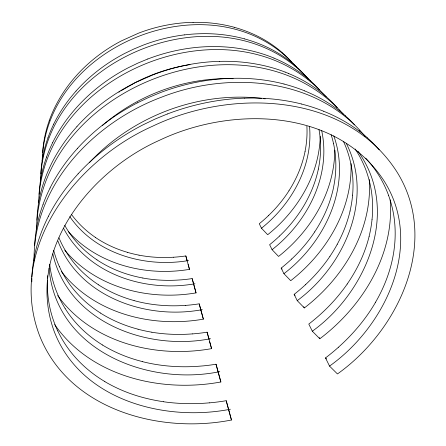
<?xml version="1.0" encoding="UTF-8"?>
<svg xmlns="http://www.w3.org/2000/svg" width="446" height="446" viewBox="0 0 446 446"><rect width="100%" height="100%" fill="white"/><g stroke="black" fill="none" stroke-linecap="round" stroke-linejoin="round"><path stroke-width="0.67" d="M334.812 150.124C334.494 192.02 310.856 230.961 278.56 256.439L272.077 249.682L269.624 244.703A148.774 138.767 -19.7 0 0 277.641 237.824L279.564 236.029M38.607 202.936C42.314 70.15 236.854 -4.694 325.675 96.481M40.491 181.015C43.468 55.009 228.135 -15.493 311.063 82.031M42.18 160.928C45.308 42.303 217.681 -23.816 296.49 67.218M320.261 136.325C319.185 175.044 297.482 210.947 267.678 234.724L261.479 228.207L259.271 223.736A140.462 132.39 -19.7 0 0 266.853 217.163L268.665 215.446M352.591 195.153L352.323 197.801A133.677 119.762 -23 0 1 350.623 208.371L350.043 211.003M372.036 219.577L371.713 222.364A143.149 126.101 -22.8 0 1 369.773 233.503L369.126 236.274M305.047 151.417L305.477 149.137A111.545 103.851 -24 0 0 306.681 139.977L306.848 137.686A107.313 99.798 -24.8 0 0 306.887 126.24M318.349 169.034L318.823 166.642A118.056 108.696 -23.6 0 0 320.161 157.059L320.356 154.656A113.574 104.442 -24.3 0 0 318.996 129.652M49.227 120.699L50.186 118.09A134.252 124.228 -18.3 0 1 53.431 110.329L54.641 107.77A140.997 130.137 -19.2 0 1 75.703 76.405L77.688 74.159A147.197 135.478 -19.9 0 1 86.217 65.601L88.47 63.555A151.116 138.801 -20.2 0 1 121.507 40.842L138.606 33.138A150.971 138.684 -20.3 0 1 177.781 23.398L180.842 23.069A147.225 135.512 -20.4 0 1 190.007 22.428L193.057 22.333M47.973 137.764L48.988 135.015A142.04 129.931 -18.4 0 1 52.433 126.848L53.71 124.15M46.557 157.037L47.633 154.138A150.793 136.141 -18.5 0 1 51.296 145.513L52.656 142.664M43.089 204.179L44.327 200.923A172.011 150.352 -18.7 0 1 48.519 191.222L50.08 188.017M48.48 216.198L46.797 219.622A185.04 158.486 -18.8 0 0 42.27 229.963L40.943 233.425A175.875 151.01 -17.9 0 0 31.895 277.066M337.26 244.274L335.894 246.727A150.954 136.114 -21.2 0 1 331.484 253.969L329.917 256.339M375.582 302.215L373.971 304.941A174.163 151.545 -21 0 1 368.781 312.981L366.941 315.617A184.951 161.72 -20.3 0 1 338.436 347.233M288.958 190.76L290.24 188.703A125.822 117.783 -21.6 0 0 293.83 182.414L294.94 180.284A118.346 110.452 -22.8 0 0 305.075 151.423M314.664 231.914L316.125 229.657A141.527 129.435 -21.3 0 0 320.222 222.766L321.488 220.43A133.064 121.284 -22.3 0 0 333.279 188.764L333.77 186.255A125.382 113.981 -23.3 0 0 335.269 176.198L335.503 173.678A120.61 109.504 -24 0 0 333.575 143.763M347.2 284.007L348.895 281.51A161.725 143.456 -21.1 0 0 353.661 273.889L355.139 271.307A151.98 134.285 -21.9 0 0 369.165 236.28M76.043 91.04L78.178 88.693A155.699 141.616 -19.9 0 1 87.232 79.644L89.629 77.481A159.824 145.061 -20.2 0 1 124.741 53.425L133.705 49.082L142.921 45.247A159.668 144.933 -20.3 0 1 184.532 34.872M76.918 126.575L79.355 123.927A176.036 155.57 -19.9 0 1 89.707 113.719L92.439 111.271A180.658 159.278 -20.1 0 1 132.607 84.004C149.109 75.084 167.027 68.796 185.475 65.406M77.459 148.401L80.079 145.569A188.351 163.526 -19.9 0 1 91.224 134.664L94.167 132.044A193.263 167.373 -20.1 0 1 137.446 102.831M78.083 173.823L80.921 170.79A202.529 172.217 -19.9 0 1 92.997 159.077L96.185 156.267A207.775 176.215 -20.1 0 1 143.099 124.808L155.074 119.06L167.378 113.975M89.657 162.361C132.863 115.988 198.565 91.14 261.646 98.371M291.729 258.998L289.683 260.882A158.135 145.764 -19.7 0 1 281.17 268.102L283.924 273.671L290.714 280.69C326.316 252.96 352.463 209.726 351.052 163.604M305.387 284.793L303.208 286.772A168.761 153.457 -19.7 0 1 294.137 294.371L297.237 300.649L304.362 307.93C343.498 277.886 372.527 230.169 369.299 179.599M338.458 347.25L335.944 349.458A194.997 171.342 -19.7 0 1 325.502 357.926L329.538 366.099L337.449 373.949C398.741 330.375 440.654 241.353 396.75 171.615C345.438 91.809 230.922 88.581 152.582 126.224C75.998 160.159 6.679 248.589 39.426 335.241C68.433 409.579 159.205 434.231 231.463 420.015L226.206 400.714A194.512 170.846 -19.3 0 1 212.831 402.537L209.486 402.861M102.441 125.493C138.193 94.491 185.748 77.158 233.113 78.725M261.479 228.207C291.812 204.09 313.148 165.8 309.524 126.29M272.077 249.682C307.366 222.158 331.484 175.73 321.638 130.483M283.924 273.671C324.755 242.607 351.861 186.523 333.781 135.835M297.237 300.649C344.178 266.028 374.462 198.821 346.302 143.383M390.183 199.869C394.615 254.778 362.425 306.547 319.815 338.765L312.317 331.205C366.668 292.163 401.015 210.679 357.882 151.194M329.538 366.099C385.673 326.082 424.698 244.191 383.694 180.351C335.894 107.871 231.201 106.003 159.506 140.267C89.512 171.331 25.06 251.449 54.1 331.149C80.208 399.861 164.078 422.189 230.381 409.222M118.892 92.177L119.996 91.463M121.1 90.744L135.422 82.499M137.44 102.82L148.496 97.512L159.846 92.813A193.085 167.239 -20.2 0 1 211.019 79.895M135.985 82.287L153.396 74.683A180.485 159.15 -20.2 0 1 200.929 62.741L204.636 62.328A176.07 155.621 -20.3 0 1 215.725 61.476L219.404 61.342M147.804 58.983L137.976 63.064L128.403 67.681A169.597 151.863 -20.1 0 0 90.934 93.242L88.386 95.55A165.243 148.289 -19.9 0 0 78.725 105.144L76.456 107.631A158.33 142.53 -19.3 0 0 52.628 142.653M186.121 65.294L188.067 64.96M142.575 361.673L145.48 362.375A159.869 141.549 -18.2 0 0 154.305 364.176L157.287 364.672A170.506 151.768 -18.9 0 0 200.382 366.11L203.51 365.859A180.485 161.485 -19.3 0 0 216.031 364.22L220.865 381.982C161.078 393.01 90.856 376.77 54.674 324.593M219.783 371.641C147.799 386.526 55.789 350.378 49.077 268.291M52.818 253.858C68.11 322.324 147.459 351.186 210.501 338.709M192.388 333.915L195.331 333.669A168.354 153.028 -19.2 0 0 207.095 332.186L211.571 348.633C156.145 358.606 91.809 343.041 57.662 295.52M185.313 305.415L188.089 305.192A157.756 145.363 -19.2 0 0 199.195 303.843L203.359 319.146C152.409 328.072 94.095 313.817 61.437 271.525M202.294 309.624C146.723 320.195 79.237 297.259 57.935 241.046M194.997 283.74C145.809 292.548 87.907 274.608 63.555 228.319M142.843 278.042A140.351 130.321 -18.6 0 0 179.019 279.993L181.645 279.82A148.418 138.394 -19.1 0 0 192.154 278.588L196.045 292.894C149.081 300.922 95.968 287.904 64.776 250.134M173.371 257.253L175.863 257.074A140.128 132.038 -19 0 0 185.837 255.937L189.489 269.367C146.36 276.57 98.137 264.93 68.316 231.552M69.782 216.611C95.516 254.064 145.134 267.946 188.463 260.564M188.714 64.848L190.007 64.648M211.019 79.906L215.005 79.438A188.39 163.582 -20.3 0 1 226.93 78.496L230.883 78.334M184.532 34.883L187.783 34.52A155.726 141.655 -20.4 0 1 197.511 33.818L200.745 33.712A149.215 136.169 -20.9 0 1 244.375 38.824M244.274 98.153L239.998 98.343A202.568 172.284 -20.3 0 0 227.109 99.408L222.799 99.921A207.585 176.075 -20.1 0 0 167.384 113.986M263.408 98.594L265.164 98.828M163.459 401.712L160.276 401.222A172.139 149.494 -18.4 0 1 150.843 399.421L147.743 398.707A160.677 138.834 -17.6 0 1 104.821 381.614M151.88 332.209L149.075 331.718A149.237 134.341 -18.1 0 1 140.78 329.934L138.059 329.237M142.848 278.014L140.345 277.529A131.726 121.791 -17.8 0 1 132.947 275.801L130.516 275.132A123.102 113.384 -16.8 0 1 96.966 259.873M139.041 255.157L136.666 254.677A124.428 116.311 -17.6 0 1 129.641 252.982L127.339 252.33M301.557 104.046L305.376 105.061A184.209 157.995 -21.2 0 1 320.172 109.867L323.74 111.249M134.062 300.604L136.632 301.284A139.933 127.779 -18 0 0 144.459 303.04L147.102 303.531A149.137 136.805 -18.7 0 0 185.313 305.382M284.007 84.043L287.564 85.008A171.219 149.85 -21.3 0 1 301.34 89.557L304.663 90.867M244.363 38.858L247.296 39.688A141.349 129.435 -21.7 0 1 258.708 43.591L261.473 44.712A133.661 122.706 -22.8 0 1 295.536 65.891M234.217 27.295L236.993 28.087A133.588 123.743 -21.9 0 1 247.786 31.817L250.401 32.887A126.307 117.27 -23.1 0 1 282.719 53.057M285.139 72.09L288.255 73.334M273.989 58.086L271.062 56.91A150.073 135.645 -21.6 0 0 258.959 52.812L255.842 51.937A158.391 142.642 -20.8 0 0 209.453 46.646L206.013 46.73A165.271 148.334 -20.4 0 0 195.643 47.493L192.181 47.889A169.435 151.735 -20.2 0 0 147.81 58.995M345.265 115.737L347.685 117.939A154.578 135.93 -23 0 1 354.537 124.824M367.108 137.613L369.684 139.944A166.364 143.411 -22.8 0 1 376.942 147.247L379.212 149.778M295.508 65.919L297.566 67.792A127.506 117.214 -23.9 0 1 303.403 73.662L305.237 75.697A123.927 113.959 -24.5 0 1 308.298 79.355M309.97 80.397L312.133 82.371A135.406 122.895 -23.6 0 1 318.277 88.542L319.392 89.858M326.405 96.86L328.696 98.94A144.353 129.111 -23.3 0 1 335.175 105.451L337.198 107.709M282.692 53.085L284.648 54.869A120.481 112.007 -24.3 0 1 290.212 60.461L291.221 61.648M325.508 357.926L326.483 358.896M294.137 294.371L295.074 295.33M281.17 268.102L282.128 269.094M343.281 114.137C248.166 6.651 39.053 87.751 36.466 229.707M365.101 136.404C317.084 77.253 228.558 70.719 161.419 97.228C93.916 122.433 32.826 185.319 34.052 261.005M65.127 308.448L63.7 306.107A134.553 117.973 -16.1 0 1 59.786 298.87L58.604 296.389A137.307 120.403 -16.4 0 1 49.707 264.288M64.765 225.408L65.941 227.46A112.264 102.993 -15.3 0 0 87.383 252.62L89.222 254.148A116.311 106.839 -15.9 0 0 96.994 259.84M303.787 306.776L304.362 307.93M319.213 337.566L319.815 338.765M312.317 331.205L308.794 324.069A180.931 161.943 -19.7 0 0 318.505 316.063L320.836 313.973A171.677 152.972 -20.3 0 0 347.222 284.018M57.757 330.882L59.023 333.485A144.772 124.395 -16.3 0 0 63.237 341.078L64.77 343.526A146.36 125.811 -16.5 0 0 92.506 373.23L94.875 375.008A151.69 130.606 -16.9 0 0 104.86 381.575M59.346 266.424L60.444 268.787A125.683 112.108 -15.8 0 0 64.101 275.7L65.434 277.936A127.06 113.373 -16 0 0 89.618 305.237L91.692 306.881A131.659 117.644 -16.5 0 0 100.428 312.997M388.667 195.671L389.626 198.437A145.279 125.209 -23.4 0 1 392.686 209.692L393.26 212.547A148.178 127.773 -23.1 0 1 394.336 247.608L393.969 250.557A154.076 133.064 -22.6 0 1 391.733 262.315L391.003 265.242A163.615 141.767 -21.8 0 1 375.554 302.204M185.837 255.937L187.181 260.765M207.095 332.186L208.984 338.966M188.123 264.467L189.489 269.367M196.045 292.894L192.154 278.588M203.359 319.146L199.195 303.843M209.659 341.77L211.571 348.633M220.865 381.982L216.031 364.22M231.463 420.015L226.206 400.714M333.558 143.768L333 141.337A118.262 107.324 -24.3 0 0 331.144 134.72M31.817 281.833A168.175 144.593 -17.2 0 1 31.883 278.432M48.447 216.187A194.177 165.734 -19.4 0 1 78.117 173.845M244.274 98.204A194.272 165.895 -20.6 0 1 301.574 104.002M323.718 111.299A174.314 149.995 -22 0 1 367.147 137.574M47.454 278.192A160.978 138.115 -18 0 1 47.605 275.712M47.421 280.055A153.262 131.676 -17.2 0 0 47.594 291.071A147.738 126.959 -16.6 0 0 57.729 330.893M209.492 402.827A183.674 160.421 -18.9 0 1 163.453 401.746M388.689 195.66A146.756 126.474 -23.3 0 0 367.365 160.008A151.077 130.148 -22.8 0 0 365.72 158.168M34.654 245.267A163.459 143.211 -17.8 0 1 43.128 204.19M355.194 149.02A136.364 119.89 -23.5 0 1 366.082 170.439L366.991 173.065A134.993 118.686 -23.7 0 1 369.99 183.702L370.565 186.406A137.686 121.111 -23.4 0 1 372.025 219.577M359.136 130.143A150.252 132.178 -23.6 0 1 359.939 131.13M304.64 90.912A161.987 142.207 -22.2 0 1 345.299 115.704M142.597 361.628A149.276 131.559 -17.4 0 1 102.457 345.009M102.496 344.97A140.964 123.826 -16.7 0 1 93.175 338.631L90.951 336.925A136.024 119.305 -16.2 0 1 65.105 308.454M50.047 188.006A180.541 157.299 -19.4 0 1 77.487 148.423M230.883 78.379A180.624 157.438 -20.7 0 1 284.024 84.004M343.375 141.27A127.355 113.892 -23.8 0 1 346.47 148.563L347.35 151.043A126.073 112.743 -24 0 1 350.283 161.129L350.851 163.688A128.582 115.04 -23.7 0 1 352.58 195.153M350.077 211.003A141.889 127.484 -22.1 0 1 337.232 244.263M329.94 256.35A160.186 145.045 -20.4 0 1 305.365 284.777M339.15 110.011A140.312 125.543 -23.8 0 1 340.298 111.411M288.233 73.373A151.294 135.105 -22.4 0 1 326.439 96.827M285.139 72.09A159.947 142.425 -21.4 0 0 272.255 67.775L268.932 66.861A168.778 149.711 -20.7 0 0 219.404 61.381M76.946 126.597A168.705 149.583 -19.4 0 0 51.429 163.749L50.002 166.776A160.705 142.926 -18.6 0 0 46.094 175.908L44.946 178.974A152.694 136.102 -17.7 0 0 36.99 218.997A145.981 130.271 -16.8 0 0 36.996 220.218M59.318 266.429A128.258 114.416 -16.1 0 1 53.693 250.323M138.076 329.198A139.392 124.936 -17.3 0 1 100.395 313.036M192.388 333.887A159.105 143.924 -18.8 0 1 151.869 332.242M59 237.863A120.331 108.952 -15.9 0 0 59.97 240.154L61.024 242.412A117.917 106.75 -15.5 0 0 64.453 249.013L65.701 251.154A119.205 107.954 -15.7 0 0 88.431 277.351L90.382 278.94A123.509 112.002 -16.2 0 0 98.611 284.838M39.103 194.361A143.261 129.608 -17.5 0 1 46.59 157.042M314.686 231.926A150.14 137.853 -20.4 0 1 291.706 258.981M273.972 58.125A141.928 128.626 -22.6 0 1 309.998 80.364M134.079 300.565A130.739 118.898 -17 0 1 98.577 284.871M318.377 169.034A125.27 115.631 -22.5 0 1 307.45 199.228L306.291 201.469A133.215 123.347 -21.4 0 1 302.466 208.042L301.1 210.194A141.287 131.308 -20.5 0 1 279.547 236.012M40.915 173.75A134.926 123.665 -17.3 0 1 48.001 137.769M53.682 124.139A149.159 136.069 -19.3 0 1 76.065 91.062M71.41 214.37A106.092 98.438 -14.9 0 0 86.446 230.537L88.185 232.009A109.906 102.106 -15.6 0 0 95.55 237.501M293.646 64.38A117.097 108.885 -25 0 1 295.285 66.387M193.057 22.367A141.047 130.226 -21 0 1 234.228 27.262M127.35 252.297A116.311 108.328 -16.5 0 1 95.522 237.528M42.537 161.48A121.886 113.1 -16 0 1 42.576 154.952M42.682 152.326A127.511 118.212 -17.1 0 1 49.255 120.704M173.366 257.225A132.546 124.401 -18.4 0 1 139.035 255.179M288.98 190.771A133.421 125.326 -20.5 0 1 268.648 215.429"/></g></svg>
